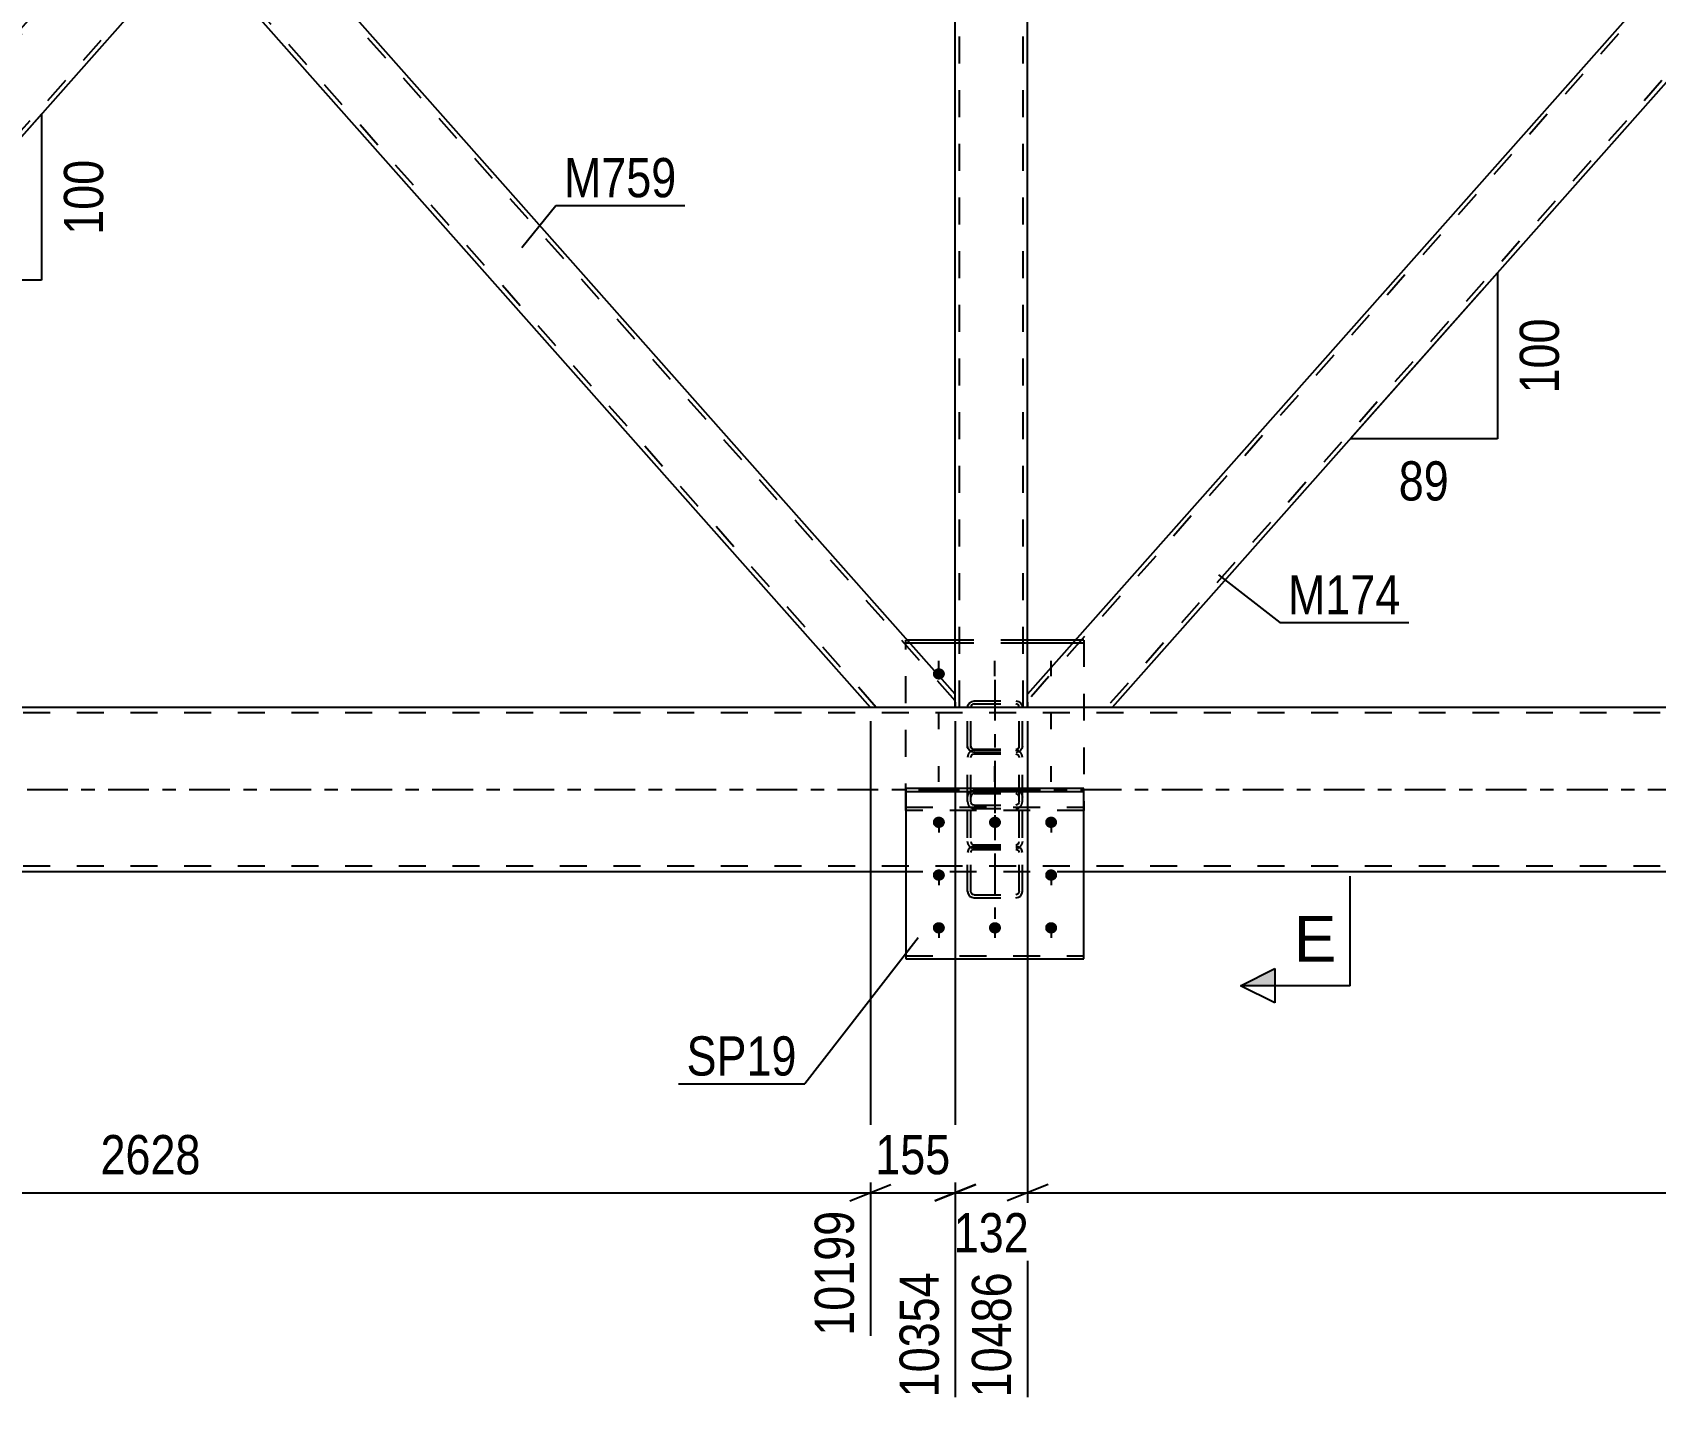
# Model space of a CAD drawing. Header units: millimetres. Extents: x 0 to 841, y 0 to 594.
# Drawn here: x 361.4 to 480, y 266 to 366.3 of the extents above; entities that cross this region are included whole.
import ezdxf

# ---------------------------------------------------------------- set-up
doc = ezdxf.new("R2010")
doc.units = ezdxf.units.MM
doc.linetypes.add('DXK_LINE_DOT2', pattern=[3.9198, 1.9599, -1.9599])
doc.linetypes.add('DXK_LINE_DOT3', pattern=[5.9187, 2.979, -0.9799, 0.9799, -0.9799])
doc.styles.add('Arial', font='ARIAL.TTF', dxfattribs={"height": 0.2})
doc.styles.add('Arial Narrow', font='ARIALN.TTF', dxfattribs={"height": 0.2})

# ---------------------------------------------------------------- blocks, each defined once
blk = doc.blocks.new('Part-761549750-4583 - 4491')
at = {"color": 7, "linetype": 'DXK_LINE_DOT3'}
blk.add_line((431.71, 319.04), (431.71, 308.35), dxfattribs=at)
at = {"color": 7, "linetype": 'DXK_LINE_DOT2'}
for p, q in [((429.71, 317.05), (429.75, 317.22)), ((429.71, 310.15), (429.71, 317.05)), ((429.75, 317.22), (429.85, 317.37)), ((429.85, 317.37), (430.01, 317.47)), ((429.97, 317.14), (429.95, 317.05)), ((429.95, 310.15), (429.95, 317.05)), ((430.02, 317.21), (429.97, 317.14)), ((430.01, 317.47), (430.19, 317.5)), ((430.1, 317.26), (430.02, 317.21)), ((430.19, 317.28), (430.1, 317.26)), ((430.19, 317.5), (433.23, 317.5)), ((430.19, 317.28), (433.23, 317.28)), ((433.23, 317.5), (433.42, 317.47)), ((433.32, 317.26), (433.23, 317.28)), ((433.4, 317.21), (433.32, 317.26)), ((433.45, 317.14), (433.4, 317.21)), ((433.42, 317.47), (433.57, 317.37)), ((433.47, 317.05), (433.45, 317.14)), ((433.47, 310.15), (433.47, 317.05)), ((433.57, 317.37), (433.68, 317.22)), ((433.68, 317.22), (433.71, 317.05)), ((433.71, 310.15), (433.71, 317.05)), ((429.75, 314.02), (429.71, 314.19)), ((429.95, 314.19), (429.97, 314.11)), ((433.45, 314.11), (433.47, 314.19)), ((433.71, 314.19), (433.68, 314.02)), ((429.75, 313.58), (429.71, 313.38)), ((429.85, 313.88), (429.75, 314.02)), ((430.01, 313.78), (429.85, 313.88)), ((429.95, 313.38), (429.97, 313.48)), ((429.97, 314.11), (430.02, 314.03)), ((429.97, 313.48), (430.02, 313.57)), ((430.19, 313.9), (430.01, 313.86)), ((430.19, 313.74), (430.01, 313.78)), ((430.02, 314.03), (430.1, 313.99)), ((430.02, 313.57), (430.1, 313.62)), ((430.1, 313.99), (430.19, 313.97)), ((430.1, 313.62), (430.19, 313.64)), ((430.19, 313.97), (433.23, 313.97)), ((430.19, 313.9), (433.23, 313.9)), ((430.19, 313.74), (433.23, 313.74)), ((430.19, 313.64), (433.23, 313.64)), ((433.23, 313.97), (433.32, 313.99)), ((433.42, 313.86), (433.23, 313.9)), ((433.42, 313.78), (433.23, 313.74)), ((433.23, 313.64), (433.32, 313.62)), ((433.32, 313.99), (433.4, 314.03)), ((433.32, 313.62), (433.4, 313.57)), ((433.4, 314.03), (433.45, 314.11)), ((433.4, 313.57), (433.45, 313.48)), ((433.57, 313.88), (433.42, 313.78)), ((433.45, 313.48), (433.47, 313.38)), ((433.68, 314.02), (433.57, 313.88)), ((433.71, 313.38), (433.68, 313.58)), ((429.71, 310.15), (429.75, 309.95)), ((429.97, 310.05), (429.95, 310.15)), ((430.02, 309.97), (429.97, 310.05)), ((430.01, 309.68), (430.19, 309.64)), ((430.1, 309.91), (430.02, 309.97)), ((430.19, 309.89), (430.1, 309.91)), ((430.19, 309.89), (433.23, 309.89)), ((430.19, 309.64), (433.23, 309.64)), ((433.32, 309.91), (433.23, 309.89)), ((433.23, 309.64), (433.42, 309.68)), ((433.4, 309.97), (433.32, 309.91)), ((433.45, 310.05), (433.4, 309.97)), ((433.47, 310.15), (433.45, 310.05)), ((433.68, 309.95), (433.71, 310.15))]:
    blk.add_line(p, q, dxfattribs=at)
for centre, start, end in [((430.21, 313.4), 114.3191, 159.2408), ((433.21, 313.4), 20.7575, 65.6792), ((430.21, 310.13), 200.7575, 245.6792), ((433.21, 310.13), 294.3191, 339.2408)]:
    blk.add_arc(centre, 0.496, start, end, dxfattribs=at)
blk = doc.blocks.new('Bolt-761549750-4529 - 4491')
at = {"linetype": 'Continuous'}
blk.add_hatch(color=1, dxfattribs=at).paths.add_polyline_path([(427.61, 319.89), (427.7, 319.88), (427.79, 319.85), (427.87, 319.81), (427.94, 319.75), (427.99, 319.68), (428.03, 319.6), (428.05, 319.52), (428.05, 319.43), (428.03, 319.35), (427.99, 319.27), (427.94, 319.2), (427.87, 319.14), (427.79, 319.1), (427.7, 319.07), (427.61, 319.06), (427.52, 319.07), (427.43, 319.1), (427.35, 319.14), (427.29, 319.2), (427.23, 319.27), (427.19, 319.35), (427.18, 319.43), (427.18, 319.52), (427.19, 319.6), (427.23, 319.68), (427.29, 319.75), (427.35, 319.81), (427.43, 319.85), (427.52, 319.88)])
at = {"color": 1, "linetype": 'Continuous'}
blk.add_line((427.61, 319.3), (427.61, 320.43), dxfattribs=at)
at = {"color": 1, "linetype": 'DXK_LINE_DOT2'}
for p, q in [((431.71, 319.3), (431.71, 320.43)), ((435.81, 319.3), (435.81, 320.43)), ((427.61, 315.44), (427.61, 316.58)), ((435.81, 315.44), (435.81, 316.58)), ((427.61, 311.59), (427.61, 312.73)), ((431.71, 311.59), (431.71, 312.73)), ((435.81, 311.59), (435.81, 312.73))]:
    blk.add_line(p, q, dxfattribs=at)
blk = doc.blocks.new('Part-761549750-4727 - 4491')
at = {"color": 7, "linetype": 'DXK_LINE_DOT2'}
for p, q in [((425.21, 309.51), (425.21, 321.95)), ((425.3, 321.95), (425.21, 321.95)), ((425.49, 321.73), (425.21, 321.73)), ((434.09, 321.95), (428.81, 321.95)), ((434.09, 321.73), (428.81, 321.73)), ((438.21, 321.73), (437.4, 321.73)), ((438.21, 321.95), (437.59, 321.95)), ((438.21, 321.95), (438.21, 309.51)), ((425.21, 309.73), (438.21, 309.73)), ((438.21, 309.51), (425.21, 309.51))]:
    blk.add_line(p, q, dxfattribs=at)
at = {"color": 2, "linetype": 'Continuous'}
for p, q in [((428.81, 321.95), (425.3, 321.95)), ((428.81, 321.73), (425.49, 321.73)), ((437.59, 321.95), (434.09, 321.95)), ((437.4, 321.73), (434.09, 321.73))]:
    blk.add_line(p, q, dxfattribs=at)
blk = doc.blocks.new('Bolt-761549750-4532 - 4491')
at = {"linetype": 'Continuous'}
for points in [[(427.61, 309.05), (427.7, 309.04), (427.79, 309.01), (427.87, 308.97), (427.94, 308.91), (427.99, 308.84), (428.03, 308.76), (428.05, 308.68), (428.05, 308.59), (428.03, 308.51), (427.99, 308.43), (427.94, 308.36), (427.87, 308.3), (427.79, 308.26), (427.7, 308.23), (427.61, 308.22), (427.52, 308.23), (427.43, 308.26), (427.35, 308.3), (427.29, 308.36), (427.23, 308.43), (427.19, 308.51), (427.18, 308.59), (427.18, 308.68), (427.19, 308.76), (427.23, 308.84), (427.29, 308.91), (427.35, 308.97), (427.43, 309.01), (427.52, 309.04)], [(431.71, 309.05), (431.8, 309.04), (431.89, 309.01), (431.97, 308.97), (432.04, 308.91), (432.09, 308.84), (432.13, 308.76), (432.15, 308.68), (432.15, 308.59), (432.13, 308.51), (432.09, 308.43), (432.04, 308.36), (431.97, 308.3), (431.89, 308.26), (431.8, 308.23), (431.71, 308.22), (431.62, 308.23), (431.53, 308.26), (431.45, 308.3), (431.39, 308.36), (431.33, 308.43), (431.29, 308.51), (431.28, 308.59), (431.28, 308.68), (431.29, 308.76), (431.33, 308.84), (431.39, 308.91), (431.45, 308.97), (431.53, 309.01), (431.62, 309.04)], [(435.81, 309.05), (435.9, 309.04), (435.99, 309.01), (436.07, 308.97), (436.14, 308.91), (436.19, 308.84), (436.23, 308.76), (436.25, 308.68), (436.25, 308.59), (436.23, 308.51), (436.19, 308.43), (436.14, 308.36), (436.07, 308.3), (435.99, 308.26), (435.9, 308.23), (435.81, 308.22), (435.72, 308.23), (435.63, 308.26), (435.55, 308.3), (435.49, 308.36), (435.43, 308.43), (435.39, 308.51), (435.38, 308.59), (435.38, 308.68), (435.39, 308.76), (435.43, 308.84), (435.49, 308.91), (435.55, 308.97), (435.63, 309.01), (435.72, 309.04)], [(427.61, 305.19), (427.7, 305.19), (427.79, 305.16), (427.87, 305.12), (427.94, 305.06), (427.99, 304.99), (428.03, 304.91), (428.05, 304.82), (428.05, 304.74), (428.03, 304.65), (427.99, 304.57), (427.94, 304.5), (427.87, 304.45), (427.79, 304.4), (427.7, 304.38), (427.61, 304.37), (427.52, 304.38), (427.43, 304.4), (427.35, 304.45), (427.29, 304.5), (427.23, 304.57), (427.19, 304.65), (427.18, 304.74), (427.18, 304.82), (427.19, 304.91), (427.23, 304.99), (427.29, 305.06), (427.35, 305.12), (427.43, 305.16), (427.52, 305.19)], [(435.81, 305.19), (435.9, 305.19), (435.99, 305.16), (436.07, 305.12), (436.14, 305.06), (436.19, 304.99), (436.23, 304.91), (436.25, 304.82), (436.25, 304.74), (436.23, 304.65), (436.19, 304.57), (436.14, 304.5), (436.07, 304.45), (435.99, 304.4), (435.9, 304.38), (435.81, 304.37), (435.72, 304.38), (435.63, 304.4), (435.55, 304.45), (435.49, 304.5), (435.43, 304.57), (435.39, 304.65), (435.38, 304.74), (435.38, 304.82), (435.39, 304.91), (435.43, 304.99), (435.49, 305.06), (435.55, 305.12), (435.63, 305.16), (435.72, 305.19)], [(427.61, 301.34), (427.7, 301.33), (427.79, 301.31), (427.87, 301.26), (427.94, 301.21), (427.99, 301.14), (428.03, 301.06), (428.05, 300.97), (428.05, 300.89), (428.03, 300.8), (427.99, 300.72), (427.94, 300.65), (427.87, 300.59), (427.79, 300.55), (427.7, 300.52), (427.61, 300.51), (427.52, 300.52), (427.43, 300.55), (427.35, 300.59), (427.29, 300.65), (427.23, 300.72), (427.19, 300.8), (427.18, 300.89), (427.18, 300.97), (427.19, 301.06), (427.23, 301.14), (427.29, 301.21), (427.35, 301.26), (427.43, 301.31), (427.52, 301.33)], [(431.71, 301.34), (431.8, 301.33), (431.89, 301.31), (431.97, 301.26), (432.04, 301.21), (432.09, 301.14), (432.13, 301.06), (432.15, 300.97), (432.15, 300.89), (432.13, 300.8), (432.09, 300.72), (432.04, 300.65), (431.97, 300.59), (431.89, 300.55), (431.8, 300.52), (431.71, 300.51), (431.62, 300.52), (431.53, 300.55), (431.45, 300.59), (431.39, 300.65), (431.33, 300.72), (431.29, 300.8), (431.28, 300.89), (431.28, 300.97), (431.29, 301.06), (431.33, 301.14), (431.39, 301.21), (431.45, 301.26), (431.53, 301.31), (431.62, 301.33)], [(435.81, 301.34), (435.9, 301.33), (435.99, 301.31), (436.07, 301.26), (436.14, 301.21), (436.19, 301.14), (436.23, 301.06), (436.25, 300.97), (436.25, 300.89), (436.23, 300.8), (436.19, 300.72), (436.14, 300.65), (436.07, 300.59), (435.99, 300.55), (435.9, 300.52), (435.81, 300.51), (435.72, 300.52), (435.63, 300.55), (435.55, 300.59), (435.49, 300.65), (435.43, 300.72), (435.39, 300.8), (435.38, 300.89), (435.38, 300.97), (435.39, 301.06), (435.43, 301.14), (435.49, 301.21), (435.55, 301.26), (435.63, 301.31), (435.72, 301.33)]]:
    blk.add_hatch(color=1, dxfattribs=at).paths.add_polyline_path(points)
at = {"color": 1, "linetype": 'Continuous'}
for p, q in [((427.61, 309.03), (427.61, 307.9)), ((431.71, 309.03), (431.71, 307.9)), ((435.81, 309.03), (435.81, 307.9)), ((427.61, 305.18), (427.61, 304.04)), ((435.81, 305.18), (435.81, 304.04)), ((427.61, 301.33), (427.61, 300.19)), ((431.71, 301.33), (431.71, 300.19)), ((435.81, 301.33), (435.81, 300.19))]:
    blk.add_line(p, q, dxfattribs=at)
blk = doc.blocks.new('Part-761549750-4541 - 4491')
at = {"color": 2, "linetype": 'Continuous'}
for p, q in [((558.69, 317.03), (71.01, 317.03)), ((425.21, 305.03), (204.88, 305.03)), ((558.69, 305.03), (438.21, 305.03))]:
    blk.add_line(p, q, dxfattribs=at)
at = {"color": 7, "linetype": 'DXK_LINE_DOT2'}
for p, q in [((558.69, 316.63), (71.01, 316.63)), ((558.69, 305.43), (71.01, 305.43)), ((438.21, 305.03), (425.21, 305.03))]:
    blk.add_line(p, q, dxfattribs=at)
at = {"color": 7, "linetype": 'DXK_LINE_DOT3'}
blk.add_line((71.01, 311.03), (558.69, 311.03), dxfattribs=at)
blk = doc.blocks.new('Part-761549750-4701 - 4491')
at = {"color": 7, "linetype": 'DXK_LINE_DOT2'}
for p, q in [((423.03, 436.63), (317.49, 317.51)), ((422.6, 436.63), (428.8, 436.63)), ((428.81, 436.27), (428.8, 436.63)), ((428.81, 436.45), (428.8, 436.63)), ((428.81, 435.67), (428.81, 436.45)), ((428.81, 436.15), (323.26, 317.03)), ((428.81, 435.67), (426.23, 432.76)), ((373.15, 380.81), (369.62, 376.83)), ((376.67, 376.83), (373.15, 372.85)), ((317.48, 317.03), (317.49, 317.21)), ((323.68, 317.03), (317.48, 317.03)), ((317.49, 317.37), (317.49, 317.4)), ((317.49, 317.21), (317.49, 317.37))]:
    blk.add_line(p, q, dxfattribs=at)
at = {"color": 2, "linetype": 'Continuous'}
for p, q in [((373.15, 380.81), (422.6, 436.63)), ((426.23, 432.76), (376.67, 376.83)), ((369.62, 376.83), (317.49, 317.99)), ((323.68, 317.03), (373.15, 372.85)), ((317.49, 317.4), (317.49, 317.99)), ((317.49, 317.4), (317.48, 317.03))]:
    blk.add_line(p, q, dxfattribs=at)
blk = doc.blocks.new('Part-761549750-4582 - 4491')
at = {"color": 2, "linetype": 'Continuous'}
for p, q in [((438.21, 311.11), (425.21, 311.11)), ((425.21, 311.11), (425.21, 298.67)), ((425.21, 310.89), (438.21, 310.89)), ((438.21, 298.67), (438.21, 311.11)), ((425.21, 298.67), (438.21, 298.67))]:
    blk.add_line(p, q, dxfattribs=at)
at = {"color": 7, "linetype": 'DXK_LINE_DOT2'}
blk.add_line((425.21, 298.89), (438.21, 298.89), dxfattribs=at)
blk = doc.blocks.new('Part-761549750-4634 - 4491')
at = {"color": 2, "linetype": 'Continuous'}
for p, q in [((373.15, 372.85), (376.67, 376.83)), ((428.81, 317.99), (376.67, 376.83)), ((422.61, 317.03), (373.15, 372.85)), ((428.81, 317.4), (428.81, 317.99)), ((428.81, 317.4), (428.81, 317.03))]:
    blk.add_line(p, q, dxfattribs=at)
at = {"color": 7, "linetype": 'DXK_LINE_DOT2'}
for p, q in [((428.81, 317.51), (376.46, 376.59)), ((373.36, 373.09), (373.38, 373.11)), ((423.04, 317.03), (373.36, 373.09)), ((428.81, 317.03), (422.61, 317.03)), ((428.81, 317.21), (428.81, 317.4)), ((428.81, 317.03), (428.81, 317.21))]:
    blk.add_line(p, q, dxfattribs=at)
blk = doc.blocks.new('Part-761549750-4645 - 4491')
at = {"color": 7, "linetype": 'DXK_LINE_DOT3'}
blk.add_line((431.71, 312.28), (431.71, 301.58), dxfattribs=at)
at = {"color": 7, "linetype": 'DXK_LINE_DOT2'}
for p, q in [((429.71, 310.47), (429.75, 310.67)), ((429.97, 310.57), (429.95, 310.47)), ((430.02, 310.65), (429.97, 310.57)), ((430.01, 310.94), (430.19, 310.98)), ((430.1, 310.71), (430.02, 310.65)), ((430.19, 310.73), (430.1, 310.71)), ((430.19, 310.98), (433.23, 310.98)), ((430.19, 310.73), (433.23, 310.73)), ((433.23, 310.98), (433.42, 310.94)), ((433.32, 310.71), (433.23, 310.73)), ((433.4, 310.65), (433.32, 310.71)), ((433.45, 310.57), (433.4, 310.65)), ((433.47, 310.47), (433.45, 310.57)), ((433.68, 310.67), (433.71, 310.47)), ((429.71, 303.57), (429.71, 310.47)), ((429.95, 303.57), (429.95, 310.47)), ((433.47, 303.57), (433.47, 310.47)), ((433.71, 303.57), (433.71, 310.47)), ((429.75, 307.04), (429.71, 307.24)), ((429.95, 307.24), (429.97, 307.14)), ((429.97, 307.14), (430.02, 307.06)), ((430.02, 307.06), (430.1, 307)), ((433.32, 307), (433.4, 307.06)), ((433.4, 307.06), (433.45, 307.14)), ((433.45, 307.14), (433.47, 307.24)), ((433.71, 307.24), (433.68, 307.04)), ((429.75, 306.6), (429.71, 306.43)), ((429.85, 306.75), (429.75, 306.6)), ((430.01, 306.85), (429.85, 306.75)), ((429.95, 306.43), (429.97, 306.51)), ((429.97, 306.51), (430.02, 306.59)), ((430.19, 306.88), (430.01, 306.85)), ((430.19, 306.73), (430.01, 306.77)), ((430.02, 306.59), (430.1, 306.64)), ((430.1, 307), (430.19, 306.98)), ((430.1, 306.64), (430.19, 306.65)), ((430.19, 306.98), (433.23, 306.98)), ((430.19, 306.88), (433.23, 306.88)), ((430.19, 306.73), (433.23, 306.73)), ((430.19, 306.65), (433.23, 306.65)), ((433.23, 306.98), (433.32, 307)), ((433.42, 306.85), (433.23, 306.88)), ((433.42, 306.77), (433.23, 306.73)), ((433.23, 306.65), (433.32, 306.64)), ((433.32, 306.64), (433.4, 306.59)), ((433.4, 306.59), (433.45, 306.51)), ((433.57, 306.75), (433.42, 306.85)), ((433.45, 306.51), (433.47, 306.43)), ((433.68, 306.6), (433.57, 306.75)), ((433.71, 306.43), (433.68, 306.6)), ((429.71, 303.57), (429.75, 303.4)), ((429.97, 303.49), (429.95, 303.57)), ((430.02, 303.41), (429.97, 303.49)), ((433.45, 303.49), (433.4, 303.41)), ((433.47, 303.57), (433.45, 303.49)), ((433.68, 303.4), (433.71, 303.57)), ((429.75, 303.4), (429.85, 303.25)), ((429.85, 303.25), (430.01, 303.16)), ((430.01, 303.16), (430.19, 303.12)), ((430.1, 303.36), (430.02, 303.41)), ((430.19, 303.35), (430.1, 303.36)), ((430.19, 303.35), (433.23, 303.35)), ((430.19, 303.12), (433.23, 303.12)), ((433.32, 303.36), (433.23, 303.35)), ((433.23, 303.12), (433.42, 303.16)), ((433.4, 303.41), (433.32, 303.36)), ((433.42, 303.16), (433.57, 303.25)), ((433.57, 303.25), (433.68, 303.4))]:
    blk.add_line(p, q, dxfattribs=at)
for centre, start, end in [((430.21, 310.49), 114.3191, 159.2408), ((433.21, 310.49), 20.7575, 65.6792), ((430.21, 307.22), 200.7575, 245.6792), ((433.21, 307.22), 294.3191, 339.2408)]:
    blk.add_arc(centre, 0.496, start, end, dxfattribs=at)
blk = doc.blocks.new('Part-761549750-4661 - 4491')
at = {"color": 7, "linetype": 'DXK_LINE_DOT2'}
for p, q in [((434.09, 436.63), (428.81, 436.63)), ((428.81, 432.76), (428.81, 436.63)), ((429.13, 317.03), (429.13, 436.63)), ((433.77, 317.03), (433.77, 436.63)), ((434.09, 432.76), (434.09, 436.63)), ((428.81, 317.03), (428.81, 317.99)), ((434.09, 317.03), (434.09, 317.99)), ((434.09, 317.03), (428.81, 317.03))]:
    blk.add_line(p, q, dxfattribs=at)
at = {"color": 2, "linetype": 'Continuous'}
for p, q in [((428.81, 317.99), (428.81, 432.76)), ((434.09, 317.99), (434.09, 432.76))]:
    blk.add_line(p, q, dxfattribs=at)
blk = doc.blocks.new('Part-761549750-4686 - 4491')
at = {"color": 7, "linetype": 'DXK_LINE_DOT2'}
for p, q in [((539.63, 436.63), (434.09, 317.51)), ((539.2, 436.63), (545.4, 436.63)), ((545.41, 436.27), (545.41, 436.29)), ((545.41, 436.15), (439.86, 317.03)), ((489.75, 380.81), (486.22, 376.83)), ((493.27, 376.83), (489.75, 372.85)), ((434.08, 317.03), (434.09, 317.21)), ((440.28, 317.03), (434.08, 317.03)), ((434.09, 317.37), (434.09, 317.4)), ((434.09, 317.21), (434.09, 317.37))]:
    blk.add_line(p, q, dxfattribs=at)
at = {"color": 2, "linetype": 'Continuous'}
for p, q in [((489.75, 380.81), (539.2, 436.63)), ((545.41, 436.27), (545.4, 436.63)), ((545.4, 436.63), (545.41, 436.45)), ((545.41, 436.29), (545.41, 436.45)), ((545.41, 435.67), (545.41, 436.27)), ((545.41, 435.67), (493.27, 376.83)), ((486.22, 376.83), (434.09, 317.99)), ((489.75, 372.85), (440.28, 317.03)), ((434.09, 317.4), (434.09, 317.99)), ((434.09, 317.4), (434.08, 317.03))]:
    blk.add_line(p, q, dxfattribs=at)
blk = doc.blocks.new('StraightDimension-761549750-9941 - 4491')
at = {"color": 7, "linetype": 'Continuous'}
for p, q in [((317.49, 316.12), (317.49, 268.47)), ((422.61, 316.03), (422.61, 271.14)), ((318.99, 282.18), (315.99, 280.98)), ((421.11, 280.98), (424.11, 282.18)), ((317.49, 281.58), (422.61, 281.58))]:
    blk.add_line(p, q, dxfattribs=at)
at = {"color": 0}
blk.add_wipeout([(374.3, 282.33), (374.3, 286.53), (365.79, 286.53), (365.79, 282.33)], dxfattribs=at)
at = {"color": 3, "style": 'Arial Narrow'}
blk.add_text('2628', height=2.863, dxfattribs=at).set_placement((366.39, 282.93))
at = {"color": 0, "linetype": 'Continuous'}
blk.add_wipeout([(422.01, 280.88), (417.81, 280.88), (417.81, 270.54), (422.01, 270.54)], dxfattribs=at)
at = {"color": 3, "linetype": 'Continuous', "style": 'Arial Narrow'}
blk.add_text('10199', height=2.863, rotation=90.0002, dxfattribs=at).set_placement((421.41, 271.14))
blk = doc.blocks.new('StraightDimension-761549750-9938 - 4491')
at = {"color": 7, "linetype": 'Continuous'}
for p, q in [((434.09, 316.03), (434.09, 266.64)), ((539.21, 316.03), (539.21, 271.14)), ((435.59, 282.18), (432.59, 280.98)), ((537.71, 280.98), (540.71, 282.18)), ((434.09, 281.58), (539.21, 281.58))]:
    blk.add_line(p, q, dxfattribs=at)
at = {"color": 0}
blk.add_wipeout([(490.9, 282.33), (490.9, 286.53), (482.39, 286.53), (482.39, 282.33)], dxfattribs=at)
at = {"color": 3, "style": 'Arial Narrow'}
blk.add_text('2628', height=2.863, dxfattribs=at).set_placement((482.99, 282.93))
at = {"color": 0, "linetype": 'Continuous'}
blk.add_wipeout([(538.61, 280.88), (534.41, 280.88), (534.41, 270.54), (538.61, 270.54)], dxfattribs=at)
at = {"color": 3, "linetype": 'Continuous', "style": 'Arial Narrow'}
blk.add_text('13114', height=2.863, rotation=90.0002, dxfattribs=at).set_placement((538.01, 271.14))
blk = doc.blocks.new('StraightDimension-761549750-9939 - 4491')
at = {"color": 7, "linetype": 'Continuous'}
for p, q in [((428.81, 316.03), (428.81, 266.64)), ((434.09, 316.03), (434.09, 266.64)), ((427.31, 280.98), (430.31, 282.18)), ((435.59, 282.18), (432.59, 280.98)), ((428.81, 281.58), (434.09, 281.58))]:
    blk.add_line(p, q, dxfattribs=at)
at = {"color": 0}
blk.add_wipeout([(434.79, 276.63), (434.79, 280.83), (428.1, 280.83), (428.1, 276.63)], dxfattribs=at)
at = {"color": 3, "style": 'Arial Narrow'}
blk.add_text('132', height=2.863, dxfattribs=at).set_placement((428.7, 277.23))
at = {"color": 0, "linetype": 'Continuous'}
blk.add_wipeout([(433.49, 276.38), (429.29, 276.38), (429.29, 266.04), (433.49, 266.04)], dxfattribs=at)
at = {"color": 3, "linetype": 'Continuous', "style": 'Arial Narrow'}
blk.add_text('10486', height=2.863, rotation=90.0002, dxfattribs=at).set_placement((432.89, 266.64))
blk = doc.blocks.new('StraightDimension-761549750-9940 - 4491')
at = {"color": 7, "linetype": 'Continuous'}
for p, q in [((422.61, 316.03), (422.61, 271.14)), ((428.81, 316.03), (428.81, 266.64)), ((421.11, 280.98), (424.11, 282.18)), ((430.31, 282.18), (427.31, 280.98)), ((422.61, 281.58), (428.81, 281.58))]:
    blk.add_line(p, q, dxfattribs=at)
at = {"color": 0, "linetype": 'Continuous'}
blk.add_wipeout([(428.21, 276.38), (424.01, 276.38), (424.01, 266.04), (428.21, 266.04)], dxfattribs=at)
at = {"color": 3, "linetype": 'Continuous', "style": 'Arial Narrow'}
blk.add_text('10354', height=2.863, rotation=90.0002, dxfattribs=at).set_placement((427.61, 266.64))
at = {"color": 0}
blk.add_wipeout([(429.05, 282.33), (429.05, 286.53), (422.37, 286.53), (422.37, 282.33)], dxfattribs=at)
at = {"color": 3, "style": 'Arial Narrow'}
blk.add_text('155', height=2.863, dxfattribs=at).set_placement((422.97, 282.93))
blk = doc.blocks.new('AngleDimension-761549750-11327 - 4491')
at = {"color": 7, "linetype": 'Continuous'}
for p, q in [((362.08, 360.36), (351.33, 348.23)), ((362.08, 360.36), (362.08, 348.23)), ((349.73, 346.43), (351.33, 348.23)), ((362.08, 348.23), (351.33, 348.23))]:
    blk.add_line(p, q, dxfattribs=at)
at = {"color": 0}
for points in [[(367.18, 357.64), (362.98, 357.64), (362.98, 350.95), (367.18, 350.95)], [(359.13, 343.13), (359.13, 347.33), (354.28, 347.33), (354.28, 343.13)]]:
    blk.add_wipeout(points, dxfattribs=at)
at = {"color": 3, "style": 'Arial Narrow'}
blk.add_text('100', height=2.863, rotation=90.0002, dxfattribs=at).set_placement((366.58, 351.55))
blk.add_text('89', height=2.863, dxfattribs=at).set_placement((354.88, 343.73))
blk = doc.blocks.new('AngleDimension-761549750-11359 - 4491')
at = {"color": 7, "linetype": 'Continuous'}
for p, q in [((468.4, 348.76), (457.66, 336.64)), ((468.4, 348.76), (468.4, 336.64)), ((467.17, 347.37), (457.66, 336.64)), ((468.4, 336.64), (457.66, 336.64))]:
    blk.add_line(p, q, dxfattribs=at)
at = {"color": 0}
for points in [[(473.5, 346.04), (469.3, 346.04), (469.3, 339.36), (473.5, 339.36)], [(465.46, 331.54), (465.46, 335.74), (460.6, 335.74), (460.6, 331.54)]]:
    blk.add_wipeout(points, dxfattribs=at)
at = {"color": 3, "style": 'Arial Narrow'}
blk.add_text('100', height=2.863, rotation=90.0002, dxfattribs=at).set_placement((472.9, 339.96))
blk.add_text('89', height=2.863, dxfattribs=at).set_placement((461.2, 332.14))
blk = doc.blocks.new('Mark-761549750-4578 - 4491')
at = {"color": 30, "linetype": 'Continuous'}
for p in [(426.11, 300.2), (408.59, 289.54)]:
    blk.add_line(p, (417.83, 289.54), dxfattribs=at)
at = {"color": 0}
blk.add_wipeout([(417.23, 290.14), (417.23, 293.14), (409.19, 293.14), (409.19, 290.14)], dxfattribs=at)
blk.add_wipeout([(417.23, 290.14), (417.23, 293.14), (409.19, 293.14), (409.19, 290.14)], dxfattribs=at)
at = {"color": 3, "style": 'Arial Narrow'}
blk.add_text('SP19', height=2.863, dxfattribs=at).set_placement((409.19, 290.14))
blk = doc.blocks.new('Mark-761549750-4630 - 4491')
at = {"color": 30, "linetype": 'Continuous'}
for p, q in [((397.16, 350.61), (399.63, 353.69)), ((399.63, 353.69), (409.05, 353.69))]:
    blk.add_line(p, q, dxfattribs=at)
at = {"color": 0}
blk.add_wipeout([(408.45, 354.29), (408.45, 357.29), (400.23, 357.29), (400.23, 354.29)], dxfattribs=at)
blk.add_wipeout([(408.45, 354.29), (408.45, 357.29), (400.23, 357.29), (400.23, 354.29)], dxfattribs=at)
at = {"color": 3, "style": 'Arial Narrow'}
blk.add_text('M759', height=2.863, dxfattribs=at).set_placement((400.23, 354.29))
blk = doc.blocks.new('Mark-761549750-4682 - 4491')
at = {"color": 30, "linetype": 'Continuous'}
for p, q in [((448.03, 326.72), (452.51, 323.22)), ((452.51, 323.22), (461.93, 323.22))]:
    blk.add_line(p, q, dxfattribs=at)
at = {"color": 0}
blk.add_wipeout([(461.33, 323.82), (461.33, 326.82), (453.11, 326.82), (453.11, 323.82)], dxfattribs=at)
blk.add_wipeout([(461.33, 323.82), (461.33, 326.82), (453.11, 326.82), (453.11, 323.82)], dxfattribs=at)
at = {"color": 3, "style": 'Arial Narrow'}
blk.add_text('M174', height=2.863, dxfattribs=at).set_placement((453.11, 323.82))
blk = doc.blocks.new('SectionMark-761549750-5486 - 4491')
at = {"linetype": 'Continuous'}
for points in [[(452.14, 465.82), (452.14, 464.57), (449.64, 465.82)], [(452.14, 297.95), (452.14, 296.7), (449.64, 296.7)]]:
    blk.add_hatch(color=6, dxfattribs=at).paths.add_polyline_path(points)
at = {"color": 6, "linetype": 'Continuous'}
for p, q in [((449.64, 465.82), (452.14, 467.07)), ((452.14, 464.57), (452.14, 467.07)), ((457.64, 465.82), (449.64, 465.82)), ((449.64, 465.82), (452.14, 464.57)), ((457.64, 465.82), (457.64, 457.82)), ((457.64, 296.7), (457.64, 304.7)), ((449.64, 296.7), (452.14, 297.95)), ((452.14, 297.95), (452.14, 295.45)), ((457.64, 296.7), (449.64, 296.7)), ((452.14, 295.45), (449.64, 296.7))]:
    blk.add_line(p, q, dxfattribs=at)
at = {"color": 0, "linetype": 'Continuous'}
for points in [[(456.64, 460.57), (456.64, 464.07), (453.53, 464.07), (453.53, 460.57)], [(456.64, 298.45), (456.64, 301.95), (453.53, 301.95), (453.53, 298.45)]]:
    blk.add_wipeout(points, dxfattribs=at)
at = {"color": 3, "linetype": 'Continuous', "style": 'Arial'}
for p in [(453.53, 460.57), (453.53, 298.45)]:
    blk.add_text('E', height=3.34, dxfattribs=at).set_placement(p)

msp = doc.modelspace()

# ---------------------------------------------------------------- block references
for name in ['Part-761549750-4701 - 4491', 'Part-761549750-4661 - 4491', 'Part-761549750-4686 - 4491', 'Part-761549750-4634 - 4491', 'Part-761549750-4727 - 4491', 'Bolt-761549750-4529 - 4491', 'Part-761549750-4583 - 4491', 'Part-761549750-4541 - 4491', 'Part-761549750-4645 - 4491', 'Part-761549750-4582 - 4491', 'Bolt-761549750-4532 - 4491']:
    msp.add_blockref(name, (0, 0))

# ---------------------------------------------------------------- next in the draw order: block references
for name in ['AngleDimension-761549750-11327 - 4491', 'Mark-761549750-4630 - 4491', 'AngleDimension-761549750-11359 - 4491', 'Mark-761549750-4682 - 4491', 'StraightDimension-761549750-9941 - 4491', 'StraightDimension-761549750-9938 - 4491']:
    msp.add_blockref(name, (0, 0))

# ---------------------------------------------------------------- next in the draw order: block references
for name in ['SectionMark-761549750-5486 - 4491', 'StraightDimension-761549750-9939 - 4491']:
    msp.add_blockref(name, (0, 0))

# ---------------------------------------------------------------- next in the draw order: block references
msp.add_blockref('StraightDimension-761549750-9940 - 4491', (0, 0))

# ---------------------------------------------------------------- next in the draw order: block references
msp.add_blockref('Mark-761549750-4578 - 4491', (0, 0))

doc.saveas('drawing.dxf')
